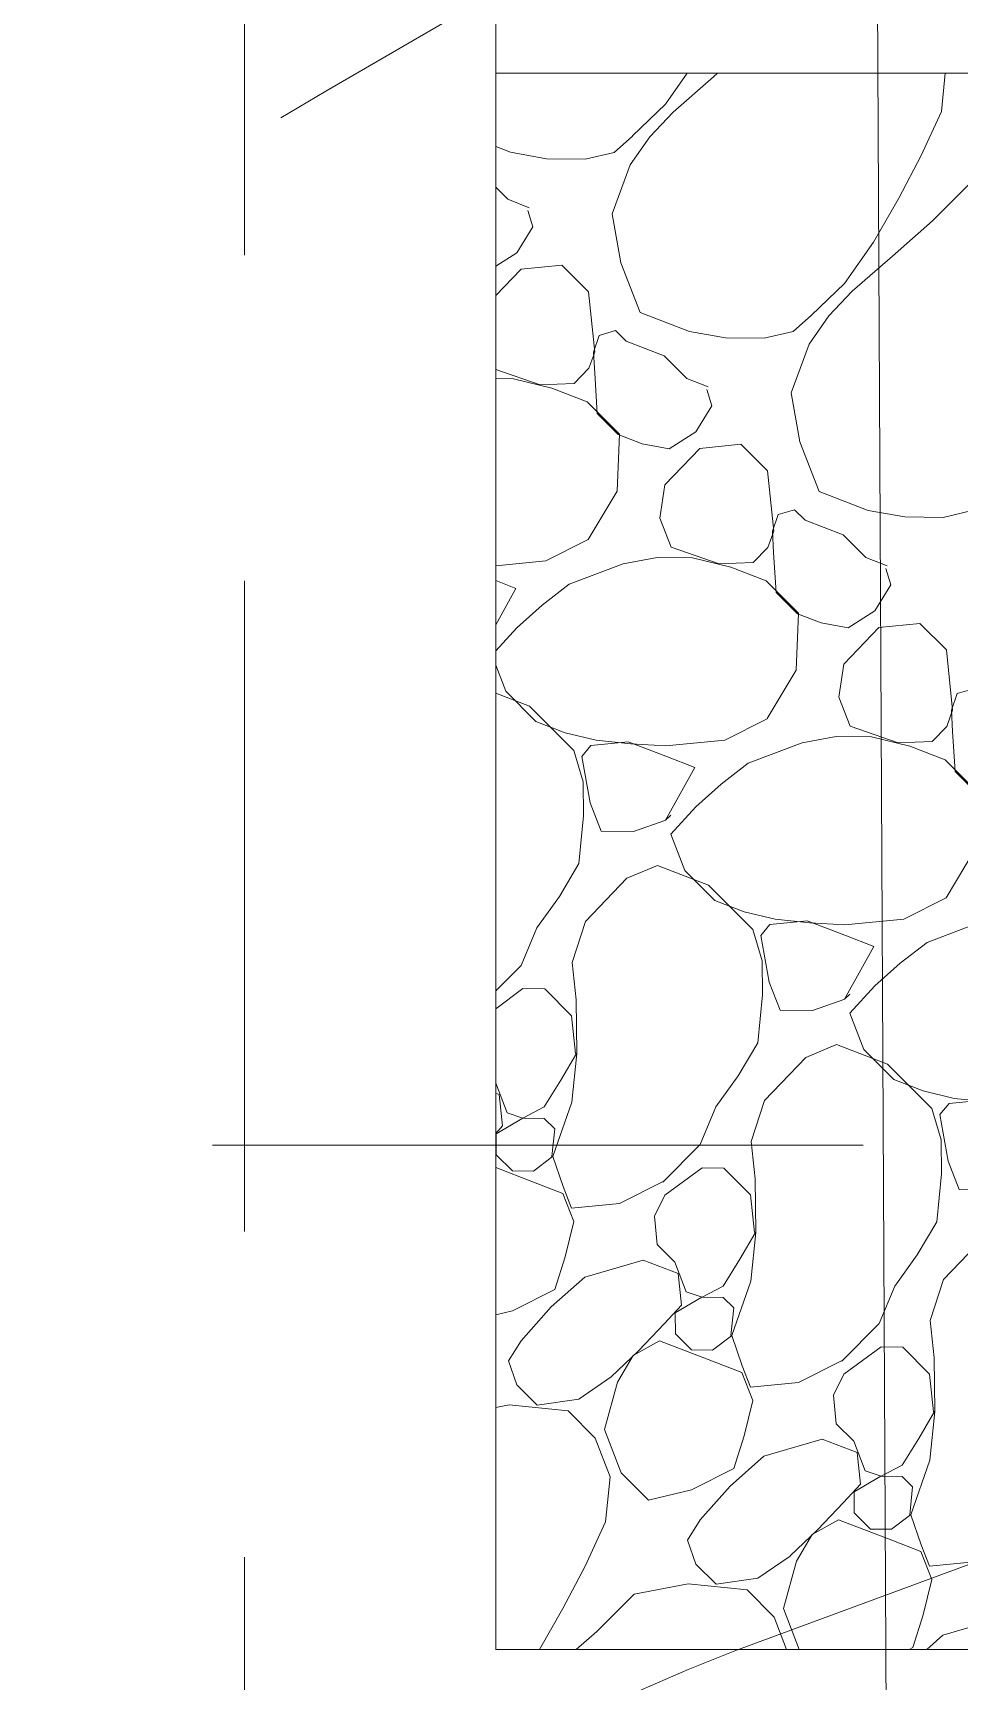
# Model space of a CAD drawing. Header units: feet. Extents: x 47819 to 50150, y 49272 to 50730.
# Drawn here: x 49599.82 to 49611.56, y 49848.41 to 49869.3 of the extents above; entities that cross this region are included whole.
import ezdxf

# ---------------------------------------------------------------- set-up
doc = ezdxf.new("R2010")
doc.units = ezdxf.units.FT
doc.header["$MEASUREMENT"] = 0
doc.linetypes.add('DGN Style 3', pattern=[19.099317, 13.64237, -5.456948])
doc.linetypes.add('HIDDEN', pattern=[0.375, 0.25, -0.125])
doc.layers.add('GRID', color=254, linetype='HIDDEN')
doc.layers.add('Level 22', color=1, linetype='Continuous', lineweight=0)
doc.layers.add('Level 30', color=1, linetype='Continuous', lineweight=0)

msp = doc.modelspace()

# ---------------------------------------------------------------- linework, layer by layer
at = {"layer": 'GRID', "color": 252, "linetype": 'HIDDEN', "lineweight": 0, "ltscale": 33}
for p, q in [((49602.502, 50691.483), (49602.502, 49418.723)), ((47857.222, 49855.203), (50111.542, 49855.203))]:
    msp.add_line(p, q, dxfattribs=at)
at = {"layer": 'Level 22', "color": 35, "linetype": 'DGN Style 3', "lineweight": 0, "flags": 128}
for points in [[(49717.951, 49896.075), (49713.397, 49895.245), (49711.992, 49894.938), (49710.62, 49894.535), (49709.279, 49894.036), (49707.97, 49893.441), (49703.748, 49891.339), (49702.838, 49890.899), (49701.919, 49890.481), (49700.991, 49890.085), (49700.052, 49889.71), (49681.052, 49882.377), (49677.513, 49880.892), (49674.078, 49879.208), (49670.748, 49877.325), (49667.522, 49875.245), (49657.157, 49868.123), (49654.897, 49866.671), (49652.561, 49865.367), (49650.148, 49864.21), (49647.659, 49863.201), (49608.718, 49848.792), (49608.125, 49848.558), (49607.542, 49848.303), (49606.969, 49848.024), (49606.408, 49847.722), (49604.59, 49846.699), (49604.201, 49846.478), (49603.815, 49846.253), (49603.431, 49846.025), (49603.048, 49845.793), (49600.293, 49844.104)], [(49648.069, 49893.768), (49647.932, 49893.702), (49647.461, 49893.449), (49616.526, 49876.036), (49610.012, 49872.33), (49603.533, 49868.563), (49597.089, 49864.737), (49590.68, 49860.85), (49560.856, 49842.573)]]:
    msp.add_lwpolyline(points, dxfattribs=at)
at = {"layer": 'Level 30', "color": 5, "linetype": 'Continuous', "lineweight": 0}
for p, q in [((49605.686, 49868.789), (49605.686, 49888.375)), ((49611.436, 49686.415), (49610.436, 49888.35))]:
    msp.add_line(p, q, dxfattribs=at)
at = {"layer": 'Level 30', "color": 1, "linetype": 'Continuous', "lineweight": 0}
for p, q in [((49605.686, 49848.812), (49605.686, 49868.789)), ((49605.686, 49868.789), (49625.186, 49868.789)), ((49605.686, 49848.812), (49605.686, 49868.789)), ((49625.186, 49868.789), (49605.686, 49868.789)), ((49608.115, 49868.789), (49607.838, 49868.397)), ((49607.937, 49868.298), (49608.447, 49868.743)), ((49608.447, 49868.743), (49608.5, 49868.789)), ((49611.386, 49868.789), (49611.339, 49868.305)), ((49607.838, 49868.397), (49607.42, 49867.995)), ((49607.641, 49867.985), (49607.937, 49868.298)), ((49611.339, 49868.305), (49611.082, 49867.748)), ((49605.872, 49867.788), (49605.686, 49867.86)), ((49607.421, 49867.994), (49607.188, 49867.787)), ((49607.39, 49867.627), (49607.641, 49867.985)), ((49606.332, 49867.706), (49605.872, 49867.788)), ((49606.821, 49867.699), (49606.332, 49867.706)), ((49607.188, 49867.787), (49606.821, 49867.699)), ((49607.163, 49867.01), (49607.39, 49867.627)), ((49611.082, 49867.748), (49610.796, 49867.208)), ((49611.226, 49866.918), (49611.7, 49867.391)), ((49605.686, 49867.345), (49605.838, 49867.192)), ((49605.838, 49867.192), (49606.112, 49867.086)), ((49610.796, 49867.208), (49610.476, 49866.648)), ((49606.095, 49867.051), (49606.157, 49866.845)), ((49607.274, 49866.387), (49607.163, 49867.01)), ((49606.157, 49866.845), (49605.953, 49866.514)), ((49610.716, 49866.473), (49611.226, 49866.918)), ((49610.476, 49866.648), (49610.108, 49866.127)), ((49605.953, 49866.514), (49605.686, 49866.346)), ((49606.007, 49866.305), (49606.526, 49866.357)), ((49606.526, 49866.357), (49606.862, 49866.021)), ((49607.517, 49865.759), (49607.274, 49866.387)), ((49610.207, 49866.028), (49610.716, 49866.473)), ((49605.686, 49865.972), (49606.007, 49866.305)), ((49606.862, 49866.021), (49606.941, 49865.256)), ((49610.108, 49866.127), (49609.69, 49865.725)), ((49609.911, 49865.715), (49610.207, 49866.028)), ((49608.142, 49865.518), (49607.517, 49865.759)), ((49609.69, 49865.724), (49609.457, 49865.517)), ((49609.66, 49865.357), (49609.911, 49865.715)), ((49607, 49865.467), (49607.206, 49865.528)), ((49607.206, 49865.528), (49607.339, 49865.395)), ((49608.602, 49865.436), (49608.142, 49865.518)), ((49609.457, 49865.517), (49609.09, 49865.43)), ((49606.925, 49865.254), (49607, 49865.467)), ((49607.339, 49865.395), (49607.821, 49865.209)), ((49609.09, 49865.43), (49608.602, 49865.436)), ((49609.433, 49864.74), (49609.66, 49865.357)), ((49606.941, 49865.256), (49606.865, 49865.05)), ((49606.941, 49864.987), (49606.925, 49865.254)), ((49607.821, 49865.209), (49608.108, 49864.922)), ((49606.251, 49864.841), (49605.686, 49865.036)), ((49605.686, 49864.92), (49605.912, 49864.917)), ((49605.912, 49864.917), (49606.398, 49864.799)), ((49606.866, 49865.05), (49606.682, 49864.859)), ((49606.971, 49864.479), (49606.941, 49864.987)), ((49608.108, 49864.922), (49608.382, 49864.817)), ((49606.682, 49864.859), (49606.251, 49864.841)), ((49606.398, 49864.799), (49606.844, 49864.627)), ((49608.365, 49864.781), (49608.426, 49864.575)), ((49609.544, 49864.118), (49609.433, 49864.74)), ((49606.844, 49864.627), (49607.254, 49864.216)), ((49607.241, 49864.209), (49606.971, 49864.479)), ((49608.426, 49864.575), (49608.223, 49864.244)), ((49607.254, 49864.216), (49607.225, 49863.493)), ((49607.543, 49864.092), (49607.241, 49864.209)), ((49607.885, 49864.031), (49607.543, 49864.092)), ((49608.223, 49864.244), (49607.885, 49864.031)), ((49608.276, 49864.035), (49608.796, 49864.087)), ((49608.796, 49864.087), (49609.132, 49863.751)), ((49609.786, 49863.489), (49609.544, 49864.118)), ((49607.829, 49863.571), (49608.276, 49864.035)), ((49609.132, 49863.751), (49609.211, 49862.986)), ((49607.225, 49863.493), (49606.858, 49862.88)), ((49607.769, 49863.149), (49607.829, 49863.571)), ((49610.411, 49863.248), (49609.786, 49863.489)), ((49609.269, 49863.197), (49609.476, 49863.258)), ((49609.476, 49863.258), (49609.609, 49863.125)), ((49610.872, 49863.166), (49610.411, 49863.248)), ((49611.727, 49863.247), (49611.36, 49863.16)), ((49607.911, 49862.782), (49607.769, 49863.149)), ((49609.194, 49862.985), (49609.269, 49863.197)), ((49609.609, 49863.125), (49610.091, 49862.939)), ((49611.36, 49863.16), (49610.872, 49863.166)), ((49606.859, 49862.879), (49606.323, 49862.608)), ((49609.211, 49862.986), (49609.135, 49862.78)), ((49609.21, 49862.717), (49609.194, 49862.985)), ((49610.091, 49862.939), (49610.378, 49862.652)), ((49606.323, 49862.608), (49605.686, 49862.545)), ((49607.302, 49862.572), (49607.733, 49862.653)), ((49607.733, 49862.653), (49608.181, 49862.647)), ((49608.521, 49862.572), (49607.911, 49862.782)), ((49608.181, 49862.647), (49608.668, 49862.529)), ((49608.952, 49862.589), (49608.521, 49862.572)), ((49609.136, 49862.78), (49608.952, 49862.589)), ((49609.241, 49862.209), (49609.21, 49862.717)), ((49610.378, 49862.652), (49610.652, 49862.547)), ((49606.619, 49862.313), (49607.302, 49862.572)), ((49608.668, 49862.529), (49609.114, 49862.357)), ((49610.635, 49862.511), (49610.696, 49862.305)), ((49605.686, 49862.359), (49605.941, 49862.261)), ((49605.941, 49862.261), (49605.686, 49861.799)), ((49606.276, 49862.048), (49606.619, 49862.313)), ((49609.114, 49862.357), (49609.524, 49861.947)), ((49609.511, 49861.939), (49609.241, 49862.209)), ((49610.696, 49862.305), (49610.493, 49861.974)), ((49605.955, 49861.761), (49606.276, 49862.048)), ((49610.493, 49861.974), (49610.154, 49861.761)), ((49605.686, 49861.469), (49605.955, 49861.761)), ((49609.524, 49861.947), (49609.495, 49861.223)), ((49609.813, 49861.822), (49609.511, 49861.939)), ((49610.154, 49861.761), (49609.813, 49861.822)), ((49610.099, 49861.301), (49610.546, 49861.766)), ((49610.546, 49861.766), (49611.066, 49861.817)), ((49611.066, 49861.817), (49611.401, 49861.481)), ((49611.401, 49861.481), (49611.48, 49860.716)), ((49605.813, 49860.956), (49605.686, 49861.286)), ((49609.495, 49861.223), (49609.128, 49860.61)), ((49610.039, 49860.88), (49610.099, 49861.301)), ((49605.686, 49860.934), (49606.116, 49860.768)), ((49606.195, 49860.574), (49605.813, 49860.956)), ((49611.464, 49860.715), (49611.539, 49860.928)), ((49611.539, 49860.928), (49611.746, 49860.988)), ((49606.116, 49860.768), (49606.677, 49860.207)), ((49610.181, 49860.512), (49610.039, 49860.88)), ((49611.48, 49860.716), (49611.405, 49860.51)), ((49611.48, 49860.447), (49611.464, 49860.715)), ((49606.567, 49860.431), (49606.195, 49860.574)), ((49609.129, 49860.609), (49608.593, 49860.338)), ((49610.791, 49860.302), (49610.181, 49860.512)), ((49611.406, 49860.51), (49611.222, 49860.319)), ((49606.958, 49860.336), (49606.567, 49860.431)), ((49606.894, 49860.27), (49607.367, 49860.316)), ((49607.4, 49860.29), (49606.958, 49860.336)), ((49607.367, 49860.316), (49607.844, 49860.133)), ((49607.843, 49860.264), (49607.4, 49860.29)), ((49608.593, 49860.338), (49607.843, 49860.264)), ((49608.889, 49860.043), (49609.571, 49860.302)), ((49609.571, 49860.302), (49610.003, 49860.383)), ((49610.003, 49860.383), (49610.451, 49860.377)), ((49610.451, 49860.377), (49610.938, 49860.259)), ((49611.222, 49860.319), (49610.791, 49860.302)), ((49611.511, 49859.939), (49611.48, 49860.447)), ((49606.677, 49860.207), (49606.795, 49859.81)), ((49606.778, 49860.13), (49606.894, 49860.27)), ((49606.884, 49859.541), (49606.778, 49860.13)), ((49607.844, 49860.133), (49608.211, 49859.991)), ((49610.938, 49860.259), (49611.384, 49860.087)), ((49611.384, 49860.087), (49611.794, 49859.677)), ((49608.211, 49859.991), (49607.841, 49859.323)), ((49608.546, 49859.778), (49608.889, 49860.043)), ((49611.781, 49859.669), (49611.511, 49859.939)), ((49606.795, 49859.81), (49606.8, 49859.378)), ((49608.224, 49859.491), (49608.546, 49859.778)), ((49607.022, 49859.183), (49606.884, 49859.541)), ((49607.906, 49859.145), (49608.224, 49859.491)), ((49606.8, 49859.378), (49606.74, 49858.772)), ((49607.842, 49859.322), (49607.433, 49859.178)), ((49607.841, 49859.323), (49607.906, 49859.385)), ((49607.433, 49859.178), (49607.022, 49859.183)), ((49608.083, 49858.686), (49607.906, 49859.145)), ((49611.765, 49858.953), (49611.398, 49858.34)), ((49606.74, 49858.772), (49606.493, 49858.353)), ((49607.348, 49858.586), (49607.736, 49858.749)), ((49607.736, 49858.749), (49608.386, 49858.498)), ((49608.465, 49858.305), (49608.083, 49858.686)), ((49606.824, 49858.04), (49607.348, 49858.586)), ((49608.386, 49858.498), (49608.947, 49857.937)), ((49606.493, 49858.353), (49606.208, 49857.958)), ((49608.837, 49858.161), (49608.465, 49858.305)), ((49611.399, 49858.339), (49610.863, 49858.068)), ((49606.656, 49857.52), (49606.824, 49858.04)), ((49609.228, 49858.066), (49608.837, 49858.161)), ((49609.048, 49857.86), (49609.164, 49858)), ((49609.164, 49858), (49609.637, 49858.047)), ((49609.67, 49858.02), (49609.228, 49858.066)), ((49609.637, 49858.047), (49610.114, 49857.863)), ((49610.112, 49857.994), (49609.67, 49858.02)), ((49610.863, 49858.068), (49610.112, 49857.994)), ((49611.158, 49857.774), (49611.841, 49858.032)), ((49606.208, 49857.958), (49606.009, 49857.481)), ((49608.947, 49857.937), (49609.065, 49857.54)), ((49609.153, 49857.271), (49609.048, 49857.86)), ((49610.114, 49857.863), (49610.481, 49857.721)), ((49610.815, 49857.509), (49611.158, 49857.774)), ((49610.481, 49857.721), (49610.111, 49857.053)), ((49606.009, 49857.481), (49605.686, 49857.158)), ((49606.705, 49857.045), (49606.656, 49857.52)), ((49609.065, 49857.54), (49609.07, 49857.109)), ((49610.494, 49857.221), (49610.815, 49857.509)), ((49605.686, 49856.933), (49606.032, 49857.187)), ((49606.032, 49857.187), (49606.308, 49857.183)), ((49606.308, 49857.183), (49606.649, 49856.842)), ((49609.292, 49856.913), (49609.153, 49857.271)), ((49610.176, 49856.876), (49610.494, 49857.221)), ((49606.713, 49856.366), (49606.705, 49857.045)), ((49609.07, 49857.109), (49609.01, 49856.502)), ((49610.112, 49857.052), (49609.703, 49856.908)), ((49610.111, 49857.053), (49610.176, 49857.116)), ((49606.649, 49856.842), (49606.698, 49856.365)), ((49609.703, 49856.908), (49609.292, 49856.913)), ((49610.353, 49856.416), (49610.176, 49856.876)), ((49606.711, 49856.366), (49606.513, 49856.027)), ((49606.653, 49855.749), (49606.713, 49856.366)), ((49609.01, 49856.502), (49608.762, 49856.084)), ((49609.093, 49855.77), (49609.617, 49856.316)), ((49609.617, 49856.316), (49610.006, 49856.479)), ((49610.006, 49856.479), (49610.655, 49856.229)), ((49610.734, 49856.035), (49610.353, 49856.416)), ((49610.655, 49856.229), (49611.216, 49855.667)), ((49605.688, 49855.989), (49605.686, 49855.992)), ((49605.833, 49855.614), (49605.688, 49855.989)), ((49606.513, 49856.027), (49606.301, 49855.687)), ((49608.762, 49856.084), (49608.478, 49855.688)), ((49611.106, 49855.891), (49610.734, 49856.035)), ((49605.686, 49855.863), (49605.73, 49855.846)), ((49605.73, 49855.846), (49605.771, 49855.447)), ((49606.301, 49855.687), (49606.032, 49855.545)), ((49606.409, 49855.059), (49606.653, 49855.749)), ((49608.478, 49855.688), (49608.279, 49855.211)), ((49608.926, 49855.25), (49609.093, 49855.77)), ((49611.498, 49855.796), (49611.106, 49855.891)), ((49611.318, 49855.591), (49611.434, 49855.73)), ((49611.434, 49855.73), (49611.907, 49855.777)), ((49611.94, 49855.751), (49611.498, 49855.796)), ((49605.69, 49855.348), (49606.031, 49855.547)), ((49606.032, 49855.545), (49605.833, 49855.614)), ((49606.031, 49855.547), (49606.301, 49855.543)), ((49606.301, 49855.543), (49606.434, 49855.41)), ((49611.216, 49855.667), (49611.334, 49855.27)), ((49611.423, 49855.002), (49611.318, 49855.591)), ((49605.771, 49855.447), (49605.686, 49855.353)), ((49605.694, 49855.081), (49605.69, 49855.348)), ((49606.434, 49855.41), (49606.399, 49855.059)), ((49611.334, 49855.27), (49611.34, 49854.839)), ((49605.898, 49854.877), (49605.694, 49855.081)), ((49606.407, 49855.058), (49606.167, 49854.874)), ((49606.54, 49854.678), (49606.409, 49855.059)), ((49608.279, 49855.211), (49607.804, 49854.736)), ((49608.975, 49854.775), (49608.926, 49855.25)), ((49605.686, 49854.921), (49606.167, 49854.735)), ((49606.167, 49854.874), (49605.898, 49854.877)), ((49607.829, 49854.57), (49608.302, 49854.917)), ((49608.302, 49854.917), (49608.577, 49854.913)), ((49608.577, 49854.913), (49608.919, 49854.572)), ((49611.561, 49854.643), (49611.423, 49855.002)), ((49606.167, 49854.735), (49606.538, 49854.592)), ((49606.646, 49854.404), (49606.54, 49854.678)), ((49607.8, 49854.74), (49607.255, 49854.465)), ((49608.983, 49854.096), (49608.975, 49854.775)), ((49611.34, 49854.839), (49611.28, 49854.232)), ((49611.973, 49854.638), (49611.561, 49854.643)), ((49606.538, 49854.592), (49606.675, 49854.236)), ((49607.255, 49854.465), (49606.646, 49854.404)), ((49607.698, 49854.303), (49607.829, 49854.57)), ((49608.919, 49854.572), (49608.968, 49854.095)), ((49606.675, 49854.236), (49606.568, 49853.787)), ((49607.735, 49853.942), (49607.698, 49854.303)), ((49611.28, 49854.232), (49611.032, 49853.814)), ((49608.98, 49854.097), (49608.783, 49853.757)), ((49608.922, 49853.479), (49608.983, 49854.096)), ((49611.363, 49853.5), (49611.887, 49854.047)), ((49607.958, 49853.719), (49607.735, 49853.942)), ((49611.032, 49853.814), (49610.748, 49853.418)), ((49606.568, 49853.787), (49606.436, 49853.375)), ((49606.817, 49853.531), (49607.555, 49853.747)), ((49607.555, 49853.747), (49608, 49853.576)), ((49608.103, 49853.344), (49607.958, 49853.719)), ((49608.783, 49853.757), (49608.57, 49853.418)), ((49606.389, 49853.153), (49606.817, 49853.531)), ((49608, 49853.576), (49608.041, 49853.177)), ((49608.57, 49853.418), (49608.302, 49853.276)), ((49608.679, 49852.789), (49608.922, 49853.479)), ((49610.748, 49853.418), (49610.549, 49852.942)), ((49611.196, 49852.98), (49611.363, 49853.5)), ((49606.435, 49853.375), (49605.899, 49853.104)), ((49607.96, 49853.078), (49608.301, 49853.277)), ((49608.302, 49853.276), (49608.103, 49853.344)), ((49608.301, 49853.277), (49608.57, 49853.274)), ((49608.57, 49853.274), (49608.704, 49853.14)), ((49605.899, 49853.104), (49605.686, 49853.053)), ((49606.01, 49852.725), (49606.389, 49853.153)), ((49608.041, 49853.177), (49607.828, 49852.944)), ((49607.964, 49852.811), (49607.96, 49853.078)), ((49608.704, 49853.14), (49608.669, 49852.789)), ((49611.245, 49852.506), (49611.196, 49852.98)), ((49607.828, 49852.944), (49607.495, 49852.598)), ((49608.167, 49852.607), (49607.964, 49852.811)), ((49608.676, 49852.788), (49608.437, 49852.604)), ((49608.81, 49852.408), (49608.679, 49852.789)), ((49610.549, 49852.942), (49610.073, 49852.466)), ((49605.849, 49852.468), (49606.01, 49852.725)), ((49607.495, 49852.598), (49607.149, 49852.265)), ((49607.429, 49852.539), (49607.764, 49852.725)), ((49607.764, 49852.725), (49608.437, 49852.466)), ((49608.437, 49852.604), (49608.167, 49852.607)), ((49610.099, 49852.3), (49610.572, 49852.647)), ((49610.572, 49852.647), (49610.847, 49852.643)), ((49610.847, 49852.643), (49611.188, 49852.302)), ((49605.954, 49852.164), (49605.849, 49852.468)), ((49607.231, 49852.2), (49607.429, 49852.539)), ((49608.437, 49852.466), (49608.808, 49852.323)), ((49608.916, 49852.135), (49608.81, 49852.408)), ((49610.069, 49852.47), (49609.525, 49852.195)), ((49611.253, 49851.827), (49611.245, 49852.506)), ((49606.21, 49851.908), (49605.954, 49852.164)), ((49607.149, 49852.265), (49606.739, 49851.983)), ((49607.064, 49851.601), (49607.231, 49852.2)), ((49608.808, 49852.323), (49608.945, 49851.966)), ((49609.525, 49852.195), (49608.916, 49852.135)), ((49609.968, 49852.033), (49610.099, 49852.3)), ((49611.188, 49852.302), (49611.238, 49851.825)), ((49606.739, 49851.983), (49606.21, 49851.908)), ((49608.945, 49851.966), (49608.838, 49851.517)), ((49610.005, 49851.672), (49609.968, 49852.033)), ((49605.686, 49851.88), (49605.856, 49851.912)), ((49605.856, 49851.912), (49606.603, 49851.835)), ((49606.603, 49851.835), (49606.947, 49851.491)), ((49611.25, 49851.827), (49611.052, 49851.487)), ((49611.192, 49851.21), (49611.253, 49851.827)), ((49607.277, 49851.05), (49607.064, 49851.601)), ((49608.838, 49851.517), (49608.705, 49851.105)), ((49610.228, 49851.45), (49610.005, 49851.672)), ((49606.947, 49851.491), (49607.136, 49851.001)), ((49609.086, 49851.261), (49609.825, 49851.478)), ((49609.825, 49851.478), (49610.27, 49851.306)), ((49610.372, 49851.074), (49610.228, 49851.45)), ((49610.27, 49851.306), (49610.311, 49850.907)), ((49611.052, 49851.487), (49610.84, 49851.148)), ((49608.705, 49851.106), (49608.169, 49850.834)), ((49608.658, 49850.883), (49609.086, 49851.261)), ((49610.84, 49851.148), (49610.572, 49851.006)), ((49610.949, 49850.519), (49611.192, 49851.21)), ((49607.136, 49851.001), (49607.079, 49850.427)), ((49607.622, 49850.704), (49607.277, 49851.05)), ((49608.28, 49850.455), (49608.658, 49850.883)), ((49610.311, 49850.907), (49610.098, 49850.674)), ((49610.23, 49850.809), (49610.571, 49851.007)), ((49610.572, 49851.006), (49610.372, 49851.074)), ((49610.571, 49851.007), (49610.84, 49851.004)), ((49610.84, 49851.004), (49610.973, 49850.871)), ((49608.169, 49850.834), (49607.622, 49850.704)), ((49610.098, 49850.674), (49609.765, 49850.328)), ((49610.233, 49850.541), (49610.23, 49850.809)), ((49610.973, 49850.871), (49610.939, 49850.519)), ((49610.437, 49850.337), (49610.233, 49850.541)), ((49610.946, 49850.519), (49610.706, 49850.334)), ((49611.08, 49850.139), (49610.949, 49850.519)), ((49607.079, 49850.427), (49606.822, 49849.869)), ((49608.119, 49850.198), (49608.28, 49850.455)), ((49609.765, 49850.328), (49609.419, 49849.996)), ((49609.501, 49849.931), (49609.699, 49850.269)), ((49609.699, 49850.269), (49610.034, 49850.455)), ((49610.034, 49850.455), (49610.707, 49850.196)), ((49610.706, 49850.334), (49610.437, 49850.337)), ((49608.223, 49849.894), (49608.119, 49850.198)), ((49610.707, 49850.196), (49611.078, 49850.053)), ((49611.078, 49850.053), (49611.215, 49849.697)), ((49611.185, 49849.865), (49611.08, 49850.139)), ((49606.822, 49849.869), (49606.536, 49849.329)), ((49608.48, 49849.638), (49608.223, 49849.894)), ((49609.419, 49849.995), (49609.009, 49849.713)), ((49609.334, 49849.331), (49609.501, 49849.931)), ((49611.795, 49849.925), (49611.185, 49849.865)), ((49607.441, 49849.513), (49608.126, 49849.642)), ((49608.126, 49849.642), (49608.873, 49849.565)), ((49609.009, 49849.713), (49608.48, 49849.638)), ((49611.215, 49849.697), (49611.108, 49849.248)), ((49606.967, 49849.039), (49607.441, 49849.513)), ((49608.873, 49849.565), (49609.217, 49849.221)), ((49606.536, 49849.329), (49606.241, 49848.812)), ((49609.217, 49849.221), (49609.374, 49848.812)), ((49609.534, 49848.812), (49609.334, 49849.331)), ((49611.108, 49849.248), (49610.975, 49848.835)), ((49606.706, 49848.812), (49606.967, 49849.039)), ((49611.356, 49848.991), (49612.095, 49849.208)), ((49625.186, 49848.812), (49605.686, 49848.812)), ((49625.186, 49848.812), (49605.686, 49848.812)), ((49610.975, 49848.836), (49610.928, 49848.812)), ((49611.153, 49848.812), (49611.356, 49848.991))]:
    msp.add_line(p, q, dxfattribs=at)

doc.saveas('drawing.dxf')
